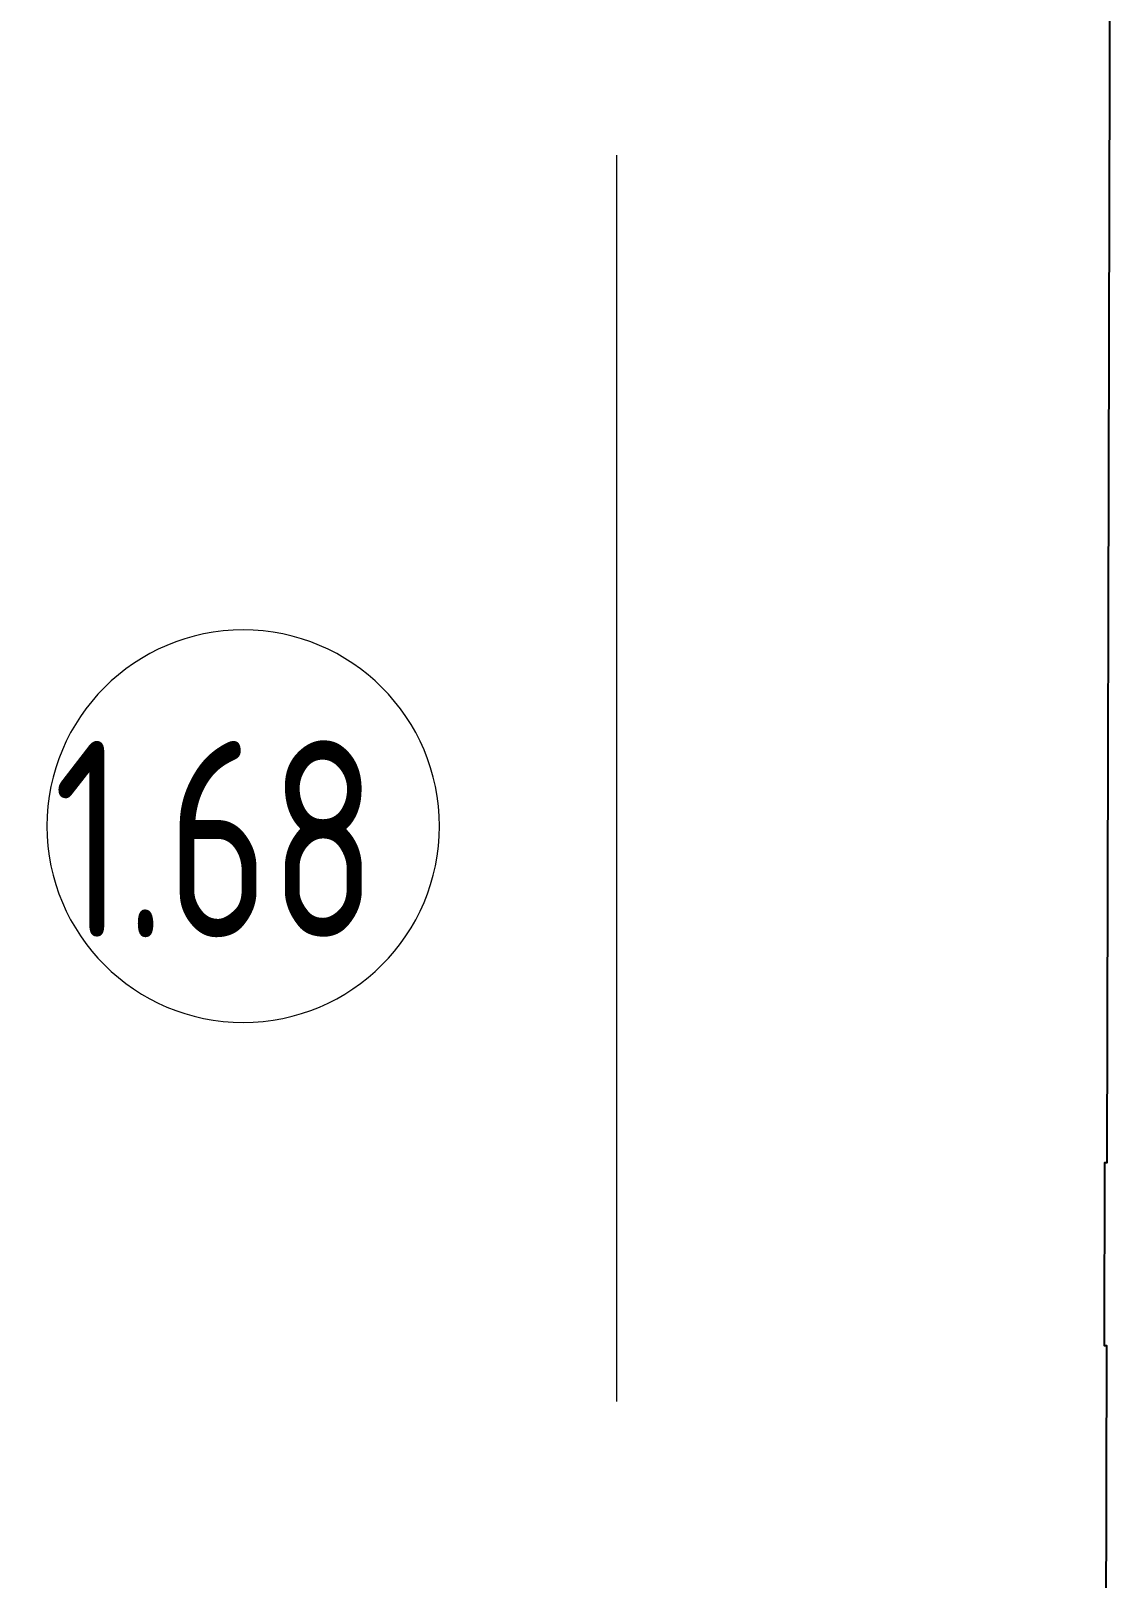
# Model space of a CAD drawing. Header units: millimetres. Extents: x -625 to 415037, y -3642 to 102118.
# Drawn here: x 104382 to 107131, y 4730 to 8672 of the extents above; entities that cross this region are included whole.
import ezdxf

# ---------------------------------------------------------------- set-up
doc = ezdxf.new("R2010")
doc.units = ezdxf.units.MM
doc.linetypes.add('Осевая', pattern=[6350, 1270, -952.5, 3175, -952.5])
doc.layers.add('A-AREA-IDEN', color=7, linetype='Continuous', lineweight=9)
doc.layers.add('Оси-2', color=7, linetype='Осевая', lineweight=9)
doc.styles.add('СПДС', font='ГОСТ тип А.ttf', dxfattribs={"width": 0.9})

# ---------------------------------------------------------------- blocks, each defined once
blk = doc.blocks.new('Марка_Помещения - Номер-25198446-Объем проектирования 1 этажа')
at = {"layer": 'A-AREA-IDEN'}
for start, end in [(360, 180), (180, 360)]:
    blk.add_arc((0, 0), 2.5, start, end, dxfattribs=at)

msp = doc.modelspace()

# ---------------------------------------------------------------- linework, layer by layer
at = {"flags": 128}
msp.add_lwpolyline([(101872.1, -68.7), (105510.1, -77.2), (105510.9, 272.8), (106032.9, 271.6), (106032.1, -78.4), (107110.1, -81), (107111, 289.5), (107111, 292.7), (107116.1, 2491.6), (107116.7, 2724.1), (107110.6, 2724.1), (107111.6, 3120.9), (107117.6, 3120.9), (107117.6, 3125.1), (107122.8, 5322.1), (107116.7, 5322.1), (107117.8, 5788.9), (107123.9, 5788.9), (107129.6, 8231.6), (107131.1, 8882.2), (107131.1, 8883.1), (107125.1, 8883.1), (107128, 10127), (101656.1, 10139.9)], dxfattribs=at)
at = {"layer": 'Оси-2'}
msp.add_line((105874.7, 2957.7), (105874.7, 16892.2), dxfattribs=at)

# ---------------------------------------------------------------- block references
at = {"layer": 'A-AREA-IDEN', "xscale": 199.9999999999999, "yscale": 199.9999999999999, "zscale": 199.9999999999999}
msp.add_blockref('Марка_Помещения - Номер-25198446-Объем проектирования 1 этажа', (104922.7, 6645.8), dxfattribs=at)

# ---------------------------------------------------------------- texts
at = {"layer": 'A-AREA-IDEN', "insert": (104439, 6863), "char_height": 500, "width": 1212.151, "attachment_point": 1, "style": 'СПДС'}
msp.add_mtext('1.68', dxfattribs=at)

doc.saveas('drawing.dxf')
